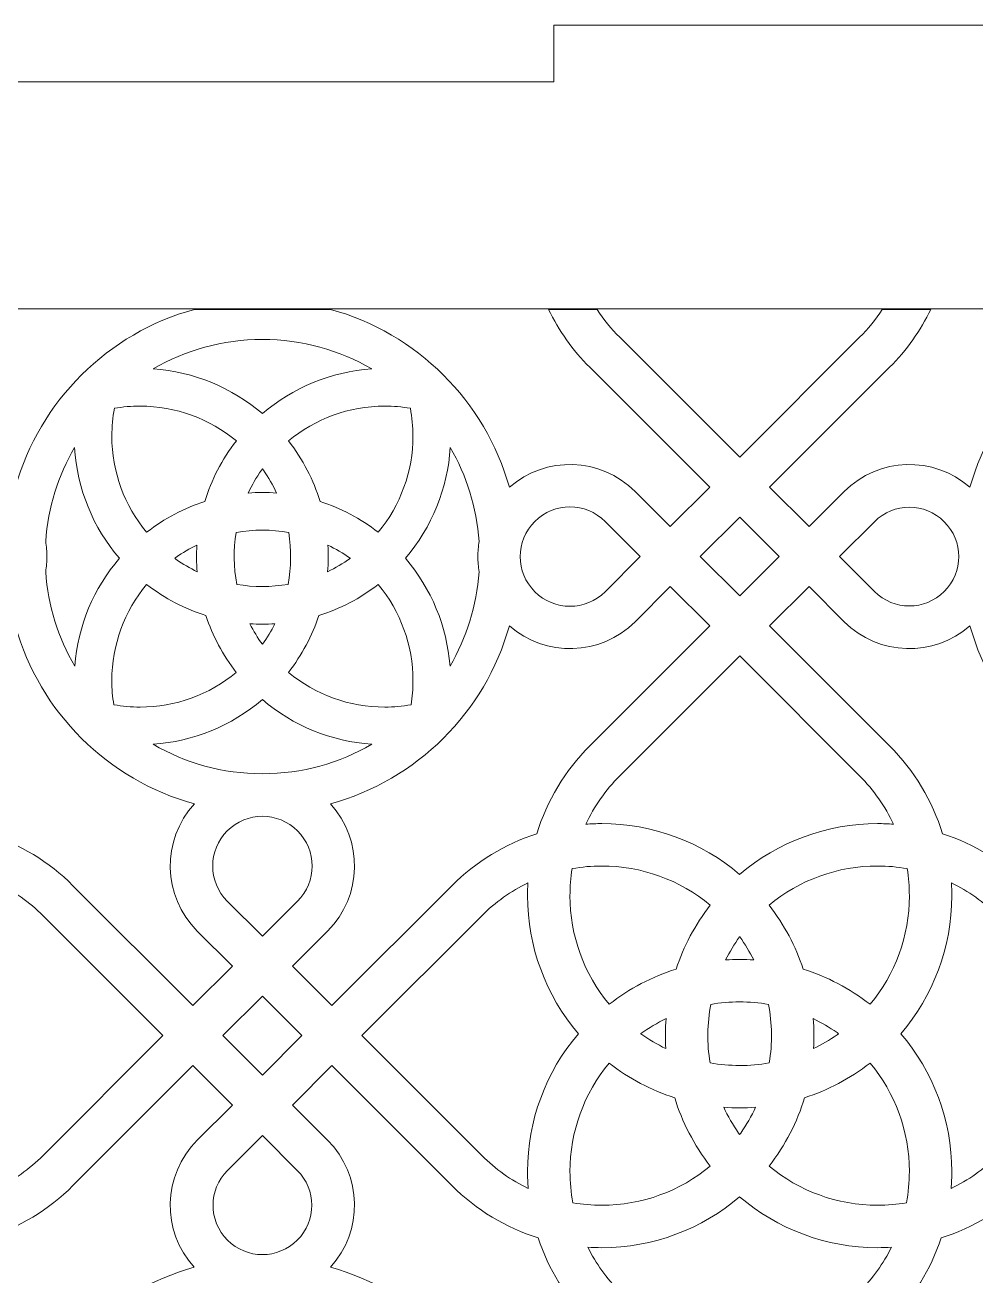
# Model space of a CAD drawing. Header units: millimetres. Extents: x 6 to 316, y -165 to 165.
# Drawn here: x 71.6 to 121.9, y -74.1 to -8 of the extents above; entities that cross this region are included whole.
import ezdxf

# ---------------------------------------------------------------- set-up
doc = ezdxf.new("R2010")
doc.units = ezdxf.units.MM
doc.header["$MEASUREMENT"] = 0
doc.layers.add('Camada 1', color=7, linetype='Continuous')

msp = doc.modelspace()

# ---------------------------------------------------------------- linework, layer by layer
at = {"layer": 'Camada 1', "color": 250, "lineweight": 20}
for points, knots in [([(130.3659, -162), (130.3659, -162), (159.6659, -162), (159.6659, -162), (159.6659, -162), (159.6659, -162), (159.6659, -132.7), (159.6659, -132.7), (159.6659, -132.7), (159.6659, -132.7), (162.6659, -132.7), (162.6659, -132.7), (162.6659, -132.7), (162.6659, -132.7), (162.6659, -101.9), (162.6659, -101.9), (162.6659, -101.9), (162.6659, -101.9), (159.6659, -101.9), (159.6659, -101.9), (159.6659, -101.9), (159.6659, -101.9), (159.6659, -71.1), (159.6659, -71.1), (159.6659, -71.1), (159.6659, -71.1), (162.6659, -71.1), (162.6659, -71.1), (162.6659, -71.1), (162.6659, -71.1), (162.6659, -40.3), (162.6659, -40.3), (162.6659, -40.3), (162.6659, -40.3), (159.6659, -40.3), (159.6659, -40.3), (159.6659, -40.3), (159.6659, -40.3), (159.6659, -11), (159.6659, -11), (159.6659, -11), (159.6659, -11), (130.3659, -11), (130.3659, -11), (130.3659, -11), (130.3659, -11), (130.3659, -8), (130.3659, -8), (130.3659, -8), (130.3659, -8), (99.5659, -8), (99.5659, -8), (99.5659, -8), (99.5659, -8), (99.5659, -11), (99.5659, -11), (99.5659, -11), (99.5659, -11), (68.7659, -11), (68.7659, -11), (68.7659, -11), (68.7659, -11), (68.7659, -8), (68.7659, -8), (68.7659, -8), (68.7659, -8), (37.9659, -8), (37.9659, -8), (37.9659, -8), (37.9659, -8), (37.9659, -11), (37.9659, -11), (37.9659, -11), (37.9659, -11), (8.6659, -11), (8.6659, -11), (8.6659, -11), (8.6659, -11), (8.6659, -40.3), (8.6659, -40.3), (8.6659, -40.3), (8.6659, -40.3), (5.6659, -40.3), (5.6659, -40.3), (5.6659, -40.3), (5.6659, -40.3), (5.6659, -71.1), (5.6659, -71.1), (5.6659, -71.1), (5.6659, -71.1), (8.6659, -71.1), (8.6659, -71.1), (8.6659, -71.1), (8.6659, -71.1), (8.6659, -101.9), (8.6659, -101.9), (8.6659, -101.9), (8.6659, -101.9), (5.6659, -101.9), (5.6659, -101.9), (5.6659, -101.9), (5.6659, -101.9), (5.6659, -132.7), (5.6659, -132.7), (5.6659, -132.7), (5.6659, -132.7), (8.6659, -132.7), (8.6659, -132.7), (8.6659, -132.7), (8.6659, -132.7), (8.6659, -162), (8.6659, -162), (8.6659, -162), (8.6659, -162), (37.9659, -162), (37.9659, -162), (37.9659, -162), (37.9659, -162), (37.9659, -165), (37.9659, -165), (37.9659, -165), (37.9659, -165), (68.7659, -165), (68.7659, -165), (68.7659, -165), (68.7659, -165), (68.7659, -162), (68.7659, -162), (68.7659, -162), (68.7659, -162), (99.5659, -162), (99.5659, -162), (99.5659, -162), (99.5659, -162), (99.5659, -165), (99.5659, -165), (99.5659, -165), (99.5659, -165), (130.3659, -165), (130.3659, -165), (130.3659, -165), (130.3659, -165), (130.3659, -162), (130.3659, -162)], [0, 0, 0, 0, 0.027027, 0.027027, 0.027027, 0.027027, 0.0540541, 0.0540541, 0.0540541, 0.0540541, 0.0810811, 0.0810811, 0.0810811, 0.0810811, 0.1081081, 0.1081081, 0.1081081, 0.1081081, 0.1351351, 0.1351351, 0.1351351, 0.1351351, 0.1621622, 0.1621622, 0.1621622, 0.1621622, 0.1891892, 0.1891892, 0.1891892, 0.1891892, 0.2162162, 0.2162162, 0.2162162, 0.2162162, 0.2432432, 0.2432432, 0.2432432, 0.2432432, 0.2702703, 0.2702703, 0.2702703, 0.2702703, 0.2972973, 0.2972973, 0.2972973, 0.2972973, 0.3243243, 0.3243243, 0.3243243, 0.3243243, 0.3513514, 0.3513514, 0.3513514, 0.3513514, 0.3783784, 0.3783784, 0.3783784, 0.3783784, 0.4054054, 0.4054054, 0.4054054, 0.4054054, 0.4324324, 0.4324324, 0.4324324, 0.4324324, 0.4594595, 0.4594595, 0.4594595, 0.4594595, 0.4864865, 0.4864865, 0.4864865, 0.4864865, 0.5135135, 0.5135135, 0.5135135, 0.5135135, 0.5405405, 0.5405405, 0.5405405, 0.5405405, 0.5675676, 0.5675676, 0.5675676, 0.5675676, 0.5945946, 0.5945946, 0.5945946, 0.5945946, 0.6216216, 0.6216216, 0.6216216, 0.6216216, 0.6486486, 0.6486486, 0.6486486, 0.6486486, 0.6756757, 0.6756757, 0.6756757, 0.6756757, 0.7027027, 0.7027027, 0.7027027, 0.7027027, 0.7297297, 0.7297297, 0.7297297, 0.7297297, 0.7567568, 0.7567568, 0.7567568, 0.7567568, 0.7837838, 0.7837838, 0.7837838, 0.7837838, 0.8108108, 0.8108108, 0.8108108, 0.8108108, 0.8378378, 0.8378378, 0.8378378, 0.8378378, 0.8648649, 0.8648649, 0.8648649, 0.8648649, 0.8918919, 0.8918919, 0.8918919, 0.8918919, 0.9189189, 0.9189189, 0.9189189, 0.9189189, 0.9459459, 0.9459459, 0.9459459, 0.9459459, 1, 1, 1, 1]), ([(20.6659, -23), (20.6659, -23), (147.6659, -23), (147.6659, -23), (147.6659, -23), (147.6659, -23), (147.6659, -32.385), (147.6659, -32.385), (147.6659, -32.385), (147.6659, -32.385), (147.6224, -32.4226), (147.6224, -32.4226), (147.6224, -32.4226), (146.3441, -27.8629), (142.7392, -24.2765), (138.169, -23.0233), (138.169, -23.0233), (138.169, -23.0233), (130.9899, -23.0233), (130.9899, -23.0233), (130.9899, -23.0233), (126.4198, -24.2765), (122.8147, -27.8629), (121.5364, -32.4226), (121.5364, -32.4226), (119.6252, -30.7492), (116.717, -30.8235), (114.8946, -32.646), (114.8946, -32.646), (114.8946, -32.646), (113.0383, -34.5022), (113.0383, -34.5022), (113.0383, -34.5022), (113.0383, -34.5022), (110.957, -32.4208), (110.957, -32.4208), (110.957, -32.4208), (110.957, -32.4208), (117.2944, -26.0833), (117.2944, -26.0833), (117.2944, -26.0833), (118.1937, -25.1841), (118.9243, -24.1477), (119.4658, -23.0233), (119.4658, -23.0233), (119.4658, -23.0233), (116.9018, -23.0233), (116.9018, -23.0233), (116.9018, -23.0233), (116.5605, -23.552), (116.1619, -24.0472), (115.7101, -24.4991), (115.7101, -24.4991), (115.7101, -24.4991), (109.3727, -30.8364), (109.3727, -30.8364), (109.3727, -30.8364), (109.3727, -30.8364), (103.0353, -24.4991), (103.0353, -24.4991), (103.0353, -24.4991), (102.5835, -24.0472), (102.1849, -23.552), (101.8436, -23.0233), (101.8436, -23.0233), (101.8436, -23.0233), (99.2796, -23.0233), (99.2796, -23.0233), (99.2796, -23.0233), (99.8212, -24.1477), (100.5517, -25.1841), (101.451, -26.0833), (101.451, -26.0833), (101.451, -26.0833), (107.7884, -32.4208), (107.7884, -32.4208), (107.7884, -32.4208), (107.7884, -32.4208), (105.707, -34.5022), (105.707, -34.5022), (105.707, -34.5022), (105.707, -34.5022), (103.8509, -32.6461), (103.8509, -32.6461), (103.8509, -32.6461), (102.0284, -30.8235), (99.1202, -30.7492), (97.2089, -32.4227), (97.2089, -32.4227), (95.9307, -27.8629), (92.3256, -24.2765), (87.7554, -23.0233), (87.7554, -23.0233), (87.7554, -23.0233), (80.5764, -23.0233), (80.5764, -23.0233), (80.5764, -23.0233), (76.0062, -24.2765), (72.4011, -27.8629), (71.1229, -32.4227), (71.1229, -32.4227), (69.2116, -30.7492), (66.3034, -30.8235), (64.4809, -32.6461), (64.4809, -32.6461), (64.4809, -32.6461), (62.6248, -34.5022), (62.6248, -34.5022), (62.6248, -34.5022), (62.6248, -34.5022), (60.5434, -32.4208), (60.5434, -32.4208), (60.5434, -32.4208), (60.5434, -32.4208), (66.8808, -26.0833), (66.8808, -26.0833), (66.8808, -26.0833), (67.7801, -25.1841), (68.5106, -24.1477), (69.0522, -23.0233), (69.0522, -23.0233), (69.0522, -23.0233), (66.4882, -23.0233), (66.4882, -23.0233), (66.4882, -23.0233), (66.1469, -23.552), (65.7483, -24.0472), (65.2965, -24.4991), (65.2965, -24.4991), (65.2965, -24.4991), (58.9591, -30.8364), (58.9591, -30.8364), (58.9591, -30.8364), (58.9591, -30.8364), (52.6217, -24.4991), (52.6217, -24.4991), (52.6217, -24.4991), (52.1699, -24.0472), (51.7713, -23.552), (51.43, -23.0233), (51.43, -23.0233), (51.43, -23.0233), (48.866, -23.0233), (48.866, -23.0233), (48.866, -23.0233), (49.4075, -24.1477), (50.1381, -25.1841), (51.0374, -26.0833), (51.0374, -26.0833), (51.0374, -26.0833), (57.3748, -32.4208), (57.3748, -32.4208), (57.3748, -32.4208), (57.3748, -32.4208), (55.2935, -34.5022), (55.2935, -34.5022), (55.2935, -34.5022), (55.2935, -34.5022), (53.4372, -32.646), (53.4372, -32.646), (53.4372, -32.646), (51.6148, -30.8235), (48.7066, -30.7492), (46.7954, -32.4226), (46.7954, -32.4226), (45.5171, -27.8629), (41.912, -24.2765), (37.3419, -23.0233), (37.3419, -23.0233), (37.3419, -23.0233), (30.1628, -23.0233), (30.1628, -23.0233), (30.1628, -23.0233), (25.5926, -24.2765), (21.9877, -27.8629), (20.7094, -32.4226), (20.7094, -32.4226), (20.7094, -32.4226), (20.6659, -32.385), (20.6659, -32.385), (20.6659, -32.385), (20.6659, -32.385), (20.6659, -23), (20.6659, -23)], [0, 0, 0, 0, 0.0212766, 0.0212766, 0.0212766, 0.0212766, 0.0425532, 0.0425532, 0.0425532, 0.0425532, 0.0638298, 0.0638298, 0.0638298, 0.0638298, 0.0851064, 0.0851064, 0.0851064, 0.0851064, 0.106383, 0.106383, 0.106383, 0.106383, 0.1276596, 0.1276596, 0.1276596, 0.1276596, 0.1489362, 0.1489362, 0.1489362, 0.1489362, 0.1702128, 0.1702128, 0.1702128, 0.1702128, 0.1914894, 0.1914894, 0.1914894, 0.1914894, 0.212766, 0.212766, 0.212766, 0.212766, 0.2340426, 0.2340426, 0.2340426, 0.2340426, 0.2553191, 0.2553191, 0.2553191, 0.2553191, 0.2765957, 0.2765957, 0.2765957, 0.2765957, 0.2978723, 0.2978723, 0.2978723, 0.2978723, 0.3191489, 0.3191489, 0.3191489, 0.3191489, 0.3404255, 0.3404255, 0.3404255, 0.3404255, 0.3617021, 0.3617021, 0.3617021, 0.3617021, 0.3829787, 0.3829787, 0.3829787, 0.3829787, 0.4042553, 0.4042553, 0.4042553, 0.4042553, 0.4255319, 0.4255319, 0.4255319, 0.4255319, 0.4468085, 0.4468085, 0.4468085, 0.4468085, 0.4680851, 0.4680851, 0.4680851, 0.4680851, 0.4893617, 0.4893617, 0.4893617, 0.4893617, 0.5106383, 0.5106383, 0.5106383, 0.5106383, 0.5319149, 0.5319149, 0.5319149, 0.5319149, 0.5531915, 0.5531915, 0.5531915, 0.5531915, 0.5744681, 0.5744681, 0.5744681, 0.5744681, 0.5957447, 0.5957447, 0.5957447, 0.5957447, 0.6170213, 0.6170213, 0.6170213, 0.6170213, 0.6382979, 0.6382979, 0.6382979, 0.6382979, 0.6595745, 0.6595745, 0.6595745, 0.6595745, 0.6808511, 0.6808511, 0.6808511, 0.6808511, 0.7021277, 0.7021277, 0.7021277, 0.7021277, 0.7234043, 0.7234043, 0.7234043, 0.7234043, 0.7446809, 0.7446809, 0.7446809, 0.7446809, 0.7659574, 0.7659574, 0.7659574, 0.7659574, 0.787234, 0.787234, 0.787234, 0.787234, 0.8085106, 0.8085106, 0.8085106, 0.8085106, 0.8297872, 0.8297872, 0.8297872, 0.8297872, 0.8510638, 0.8510638, 0.8510638, 0.8510638, 0.8723404, 0.8723404, 0.8723404, 0.8723404, 0.893617, 0.893617, 0.893617, 0.893617, 0.9148936, 0.9148936, 0.9148936, 0.9148936, 0.9361702, 0.9361702, 0.9361702, 0.9361702, 0.9574468, 0.9574468, 0.9574468, 0.9574468, 1, 1, 1, 1]), ([(84.1659, -24.6135), (86.2711, -24.6135), (88.2436, -25.1809), (89.9393, -26.1705), (89.9393, -26.1705), (87.783, -26.3196), (85.7657, -27.1651), (84.1659, -28.533), (84.1659, -28.533), (82.5661, -27.1651), (80.5488, -26.3196), (78.3925, -26.1705), (78.3925, -26.1705), (80.0883, -25.1809), (82.0608, -24.6135), (84.1659, -24.6135)], [0, 0, 0, 0, 0.2, 0.2, 0.2, 0.2, 0.4, 0.4, 0.4, 0.4, 0.6, 0.6, 0.6, 0.6, 1, 1, 1, 1]), ([(82.7896, -29.9728), (82.0213, -30.9576), (81.4673, -32.0442), (81.1212, -33.1752), (81.1212, -33.1752), (80.0381, -33.5233), (78.9982, -34.0636), (78.0522, -34.8017), (78.0522, -34.8017), (76.8847, -33.3978), (76.2142, -31.6078), (76.2142, -29.7172), (76.2142, -29.7172), (76.2142, -29.2217), (76.2603, -28.7311), (76.3504, -28.251), (76.3504, -28.251), (76.7949, -28.1741), (77.2479, -28.1348), (77.7051, -28.1348), (77.7051, -28.1348), (79.5958, -28.1348), (81.3857, -28.8056), (82.7896, -29.9728)], [0, 0, 0, 0, 0.1428571, 0.1428571, 0.1428571, 0.1428571, 0.2857143, 0.2857143, 0.2857143, 0.2857143, 0.4285714, 0.4285714, 0.4285714, 0.4285714, 0.5714286, 0.5714286, 0.5714286, 0.5714286, 0.7142857, 0.7142857, 0.7142857, 0.7142857, 1, 1, 1, 1]), ([(92.1176, -29.7172), (92.1176, -31.574), (91.4676, -33.3726), (90.2805, -34.8006), (90.2805, -34.8006), (89.3459, -34.07), (88.3047, -33.5269), (87.2109, -33.1758), (87.2109, -33.1758), (86.8648, -32.0446), (86.3106, -30.9578), (85.5422, -29.9728), (85.5422, -29.9728), (86.9461, -28.8056), (88.736, -28.1348), (90.6267, -28.1348), (90.6267, -28.1348), (91.0839, -28.1348), (91.5368, -28.1742), (91.9813, -28.251), (91.9813, -28.251), (92.0714, -28.7311), (92.1176, -29.2217), (92.1176, -29.7172)], [0, 0, 0, 0, 0.1428571, 0.1428571, 0.1428571, 0.1428571, 0.2857143, 0.2857143, 0.2857143, 0.2857143, 0.4285714, 0.4285714, 0.4285714, 0.4285714, 0.5714286, 0.5714286, 0.5714286, 0.5714286, 0.7142857, 0.7142857, 0.7142857, 0.7142857, 1, 1, 1, 1]), ([(76.6124, -36.1779), (75.2619, -37.7573), (74.4207, -39.7436), (74.256, -41.8688), (74.256, -41.8688), (73.3899, -40.3877), (72.8458, -38.6951), (72.7211, -36.887), (72.7211, -36.887), (72.7652, -36.6222), (72.7871, -36.3543), (72.7871, -36.0865), (72.7871, -36.0865), (72.7871, -35.8186), (72.7652, -35.5507), (72.7211, -35.2859), (72.7211, -35.2859), (72.8453, -33.4856), (73.3852, -31.8), (74.2447, -30.3234), (74.2447, -30.3234), (74.3778, -32.5102), (75.2272, -34.5582), (76.6124, -36.1779)], [0, 0, 0, 0, 0.1428571, 0.1428571, 0.1428571, 0.1428571, 0.2857143, 0.2857143, 0.2857143, 0.2857143, 0.4285714, 0.4285714, 0.4285714, 0.4285714, 0.5714286, 0.5714286, 0.5714286, 0.5714286, 0.7142857, 0.7142857, 0.7142857, 0.7142857, 1, 1, 1, 1]), ([(94.0869, -30.3232), (94.9465, -31.7999), (95.4865, -33.4856), (95.6107, -35.2859), (95.6107, -35.2859), (95.5666, -35.5507), (95.5447, -35.8186), (95.5447, -36.0865), (95.5447, -36.0865), (95.5447, -36.3543), (95.5666, -36.6222), (95.6107, -36.887), (95.6107, -36.887), (95.486, -38.6951), (94.9418, -40.3877), (94.0757, -41.8689), (94.0757, -41.8689), (93.9132, -39.7769), (93.0918, -37.7826), (91.7193, -36.1779), (91.7193, -36.1779), (93.1276, -34.5315), (93.9556, -32.4748), (94.0869, -30.3232)], [0, 0, 0, 0, 0.1428571, 0.1428571, 0.1428571, 0.1428571, 0.2857143, 0.2857143, 0.2857143, 0.2857143, 0.4285714, 0.4285714, 0.4285714, 0.4285714, 0.5714286, 0.5714286, 0.5714286, 0.5714286, 0.7142857, 0.7142857, 0.7142857, 0.7142857, 1, 1, 1, 1]), ([(84.1659, -31.4536), (84.1659, -31.4536), (84.2158, -31.5213), (84.2158, -31.5213), (84.2158, -31.5213), (84.4875, -31.9085), (84.7198, -32.3124), (84.9138, -32.7277), (84.9138, -32.7277), (84.4168, -32.69), (83.9169, -32.6894), (83.4185, -32.7268), (83.4185, -32.7268), (83.6125, -32.3118), (83.8444, -31.9081), (84.116, -31.5213), (84.116, -31.5213), (84.116, -31.5213), (84.1659, -31.4536), (84.1659, -31.4536)], [0, 0, 0, 0, 0.1666667, 0.1666667, 0.1666667, 0.1666667, 0.3333333, 0.3333333, 0.3333333, 0.3333333, 0.5, 0.5, 0.5, 0.5, 0.6666667, 0.6666667, 0.6666667, 0.6666667, 1, 1, 1, 1]), ([(102.2665, -34.2302), (102.2665, -34.2302), (104.1226, -36.0865), (104.1226, -36.0865), (104.1226, -36.0865), (104.1226, -36.0865), (102.2665, -37.9427), (102.2665, -37.9427), (102.2665, -37.9427), (101.2414, -38.9677), (99.5792, -38.9677), (98.554, -37.9427), (98.554, -37.9427), (98.0415, -37.4301), (97.7852, -36.7583), (97.7853, -36.0865), (97.7853, -36.0865), (97.7852, -35.4147), (98.0415, -34.7428), (98.554, -34.2302), (98.554, -34.2302), (99.5792, -33.2053), (101.2414, -33.2053), (102.2665, -34.2302)], [0, 0, 0, 0, 0.1428571, 0.1428571, 0.1428571, 0.1428571, 0.2857143, 0.2857143, 0.2857143, 0.2857143, 0.4285714, 0.4285714, 0.4285714, 0.4285714, 0.5714286, 0.5714286, 0.5714286, 0.5714286, 0.7142857, 0.7142857, 0.7142857, 0.7142857, 1, 1, 1, 1]), ([(120.9426, -36.0865), (120.9426, -36.7538), (120.688, -37.4211), (120.1788, -37.9302), (120.1788, -37.9302), (119.1605, -38.9484), (117.5097, -38.9484), (116.4913, -37.9302), (116.4913, -37.9302), (116.4913, -37.9302), (114.6476, -36.0865), (114.6476, -36.0865), (114.6476, -36.0865), (114.6476, -36.0865), (116.4913, -34.2428), (116.4913, -34.2428), (116.4913, -34.2428), (117.5097, -33.2246), (119.1605, -33.2246), (120.1788, -34.2428), (120.1788, -34.2428), (120.688, -34.7518), (120.9426, -35.4192), (120.9426, -36.0865)], [0, 0, 0, 0, 0.1428571, 0.1428571, 0.1428571, 0.1428571, 0.2857143, 0.2857143, 0.2857143, 0.2857143, 0.4285714, 0.4285714, 0.4285714, 0.4285714, 0.5714286, 0.5714286, 0.5714286, 0.5714286, 0.7142857, 0.7142857, 0.7142857, 0.7142857, 1, 1, 1, 1]), ([(109.3727, -34.0051), (109.3727, -34.0051), (111.454, -36.0865), (111.454, -36.0865), (111.454, -36.0865), (111.454, -36.0865), (109.3727, -38.1679), (109.3727, -38.1679), (109.3727, -38.1679), (109.3727, -38.1679), (107.2913, -36.0865), (107.2913, -36.0865), (107.2913, -36.0865), (107.2913, -36.0865), (109.3727, -34.0051), (109.3727, -34.0051)], [0, 0, 0, 0, 0.2, 0.2, 0.2, 0.2, 0.4, 0.4, 0.4, 0.4, 0.6, 0.6, 0.6, 0.6, 1, 1, 1, 1]), ([(85.555, -34.8096), (85.7028, -35.7225), (85.6892, -36.6512), (85.5205, -37.5523), (85.5205, -37.5523), (84.6287, -37.7062), (83.7118, -37.7087), (82.8117, -37.5537), (82.8117, -37.5537), (82.6426, -36.6517), (82.6289, -35.7219), (82.7771, -34.8081), (82.7771, -34.8081), (83.7, -34.6449), (84.641, -34.6476), (85.555, -34.8096)], [0, 0, 0, 0, 0.2, 0.2, 0.2, 0.2, 0.4, 0.4, 0.4, 0.4, 0.6, 0.6, 0.6, 0.6, 1, 1, 1, 1]), ([(80.7054, -35.4783), (80.677, -35.9471), (80.6818, -36.417), (80.7194, -36.8843), (80.7194, -36.8843), (80.335, -36.6989), (79.9607, -36.4805), (79.6007, -36.2279), (79.6007, -36.2279), (79.6007, -36.2279), (79.5329, -36.1779), (79.5329, -36.1779), (79.5329, -36.1779), (79.5329, -36.1779), (79.6007, -36.1281), (79.6007, -36.1281), (79.6007, -36.1281), (79.9564, -35.8785), (80.3258, -35.6622), (80.7054, -35.4783)], [0, 0, 0, 0, 0.1666667, 0.1666667, 0.1666667, 0.1666667, 0.3333333, 0.3333333, 0.3333333, 0.3333333, 0.5, 0.5, 0.5, 0.5, 0.6666667, 0.6666667, 0.6666667, 0.6666667, 1, 1, 1, 1]), ([(88.8001, -36.181), (88.4225, -36.452), (88.0249, -36.687), (87.6124, -36.8847), (87.6124, -36.8847), (87.65, -36.4173), (87.6548, -35.9471), (87.6264, -35.478), (87.6264, -35.478), (88.0337, -35.6746), (88.4267, -35.907), (88.8001, -36.1748), (88.8001, -36.1748), (88.8001, -36.1748), (88.7961, -36.1779), (88.7961, -36.1779), (88.7961, -36.1779), (88.7961, -36.1779), (88.8001, -36.181), (88.8001, -36.181)], [0, 0, 0, 0, 0.1666667, 0.1666667, 0.1666667, 0.1666667, 0.3333333, 0.3333333, 0.3333333, 0.3333333, 0.5, 0.5, 0.5, 0.5, 0.6666667, 0.6666667, 0.6666667, 0.6666667, 1, 1, 1, 1]), ([(80.5764, -49.1496), (78.8268, -51.0588), (78.8764, -54.0254), (80.7254, -55.8745), (80.7254, -55.8745), (80.7254, -55.8745), (82.5817, -57.7306), (82.5817, -57.7306), (82.5817, -57.7306), (82.5817, -57.7306), (80.5003, -59.812), (80.5003, -59.812), (80.5003, -59.812), (80.5003, -59.812), (74.1627, -53.4747), (74.1627, -53.4747), (74.1627, -53.4747), (72.8929, -52.2047), (71.3495, -51.2713), (69.6712, -50.7315), (69.6712, -50.7315), (69.1394, -48.995), (68.1885, -47.3973), (66.8808, -46.0896), (66.8808, -46.0896), (66.8808, -46.0896), (60.5434, -39.7521), (60.5434, -39.7521), (60.5434, -39.7521), (60.5434, -39.7521), (62.6248, -37.6707), (62.6248, -37.6707), (62.6248, -37.6707), (62.6248, -37.6707), (64.4809, -39.5269), (64.4809, -39.5269), (64.4809, -39.5269), (66.3034, -41.3494), (69.2116, -41.4237), (71.1229, -39.7502), (71.1229, -39.7502), (72.4012, -44.3098), (76.0061, -47.8965), (80.5764, -49.1496)], [0, 0, 0, 0, 0.0833333, 0.0833333, 0.0833333, 0.0833333, 0.1666667, 0.1666667, 0.1666667, 0.1666667, 0.25, 0.25, 0.25, 0.25, 0.3333333, 0.3333333, 0.3333333, 0.3333333, 0.4166667, 0.4166667, 0.4166667, 0.4166667, 0.5, 0.5, 0.5, 0.5, 0.5833333, 0.5833333, 0.5833333, 0.5833333, 0.6666667, 0.6666667, 0.6666667, 0.6666667, 0.75, 0.75, 0.75, 0.75, 0.8333333, 0.8333333, 0.8333333, 0.8333333, 1, 1, 1, 1]), ([(78.0522, -37.5542), (79.0173, -38.3073), (80.0803, -38.8548), (81.1869, -39.202), (81.1869, -39.202), (81.5384, -40.2701), (82.0736, -41.2867), (82.7884, -42.2012), (82.7884, -42.2012), (81.3605, -43.3882), (79.5619, -44.0382), (77.7051, -44.0382), (77.7051, -44.0382), (77.2367, -44.0382), (76.7725, -43.9969), (76.3173, -43.9162), (76.3173, -43.9162), (76.2491, -43.4965), (76.2142, -43.0694), (76.2142, -42.6388), (76.2142, -42.6388), (76.2142, -40.7481), (76.8847, -38.9581), (78.0522, -37.5542)], [0, 0, 0, 0, 0.1428571, 0.1428571, 0.1428571, 0.1428571, 0.2857143, 0.2857143, 0.2857143, 0.2857143, 0.4285714, 0.4285714, 0.4285714, 0.4285714, 0.5714286, 0.5714286, 0.5714286, 0.5714286, 0.7142857, 0.7142857, 0.7142857, 0.7142857, 1, 1, 1, 1]), ([(90.2805, -37.5554), (91.4676, -38.9835), (92.1176, -40.7818), (92.1176, -42.6388), (92.1176, -42.6388), (92.1176, -43.0694), (92.0827, -43.4965), (92.0144, -43.9162), (92.0144, -43.9162), (91.5593, -43.9969), (91.0951, -44.0382), (90.6267, -44.0382), (90.6267, -44.0382), (88.7699, -44.0382), (86.9713, -43.3882), (85.5434, -42.2012), (85.5434, -42.2012), (86.2585, -41.2862), (86.7938, -40.2691), (87.1454, -39.2004), (87.1454, -39.2004), (88.2631, -38.8501), (89.3273, -38.3004), (90.2805, -37.5554)], [0, 0, 0, 0, 0.1428571, 0.1428571, 0.1428571, 0.1428571, 0.2857143, 0.2857143, 0.2857143, 0.2857143, 0.4285714, 0.4285714, 0.4285714, 0.4285714, 0.5714286, 0.5714286, 0.5714286, 0.5714286, 0.7142857, 0.7142857, 0.7142857, 0.7142857, 1, 1, 1, 1]), ([(101.451, -46.0896), (100.1433, -47.3973), (99.1924, -48.995), (98.6606, -50.7315), (98.6606, -50.7315), (96.9823, -51.2713), (95.4389, -52.2047), (94.1691, -53.4747), (94.1691, -53.4747), (94.1691, -53.4747), (87.8315, -59.812), (87.8315, -59.812), (87.8315, -59.812), (87.8315, -59.812), (85.7501, -57.7306), (85.7501, -57.7306), (85.7501, -57.7306), (85.7501, -57.7306), (87.6064, -55.8745), (87.6064, -55.8745), (87.6064, -55.8745), (89.4554, -54.0254), (89.505, -51.0588), (87.7554, -49.1496), (87.7554, -49.1496), (92.3256, -47.8965), (95.9307, -44.3101), (97.2089, -39.7502), (97.2089, -39.7502), (99.1202, -41.4237), (102.0284, -41.3494), (103.8509, -39.5269), (103.8509, -39.5269), (103.8509, -39.5269), (105.707, -37.6707), (105.707, -37.6707), (105.707, -37.6707), (105.707, -37.6707), (107.7884, -39.7521), (107.7884, -39.7521), (107.7884, -39.7521), (107.7884, -39.7521), (101.451, -46.0896), (101.451, -46.0896)], [0, 0, 0, 0, 0.0833333, 0.0833333, 0.0833333, 0.0833333, 0.1666667, 0.1666667, 0.1666667, 0.1666667, 0.25, 0.25, 0.25, 0.25, 0.3333333, 0.3333333, 0.3333333, 0.3333333, 0.4166667, 0.4166667, 0.4166667, 0.4166667, 0.5, 0.5, 0.5, 0.5, 0.5833333, 0.5833333, 0.5833333, 0.5833333, 0.6666667, 0.6666667, 0.6666667, 0.6666667, 0.75, 0.75, 0.75, 0.75, 0.8333333, 0.8333333, 0.8333333, 0.8333333, 1, 1, 1, 1]), ([(121.5364, -39.7503), (122.8148, -44.3099), (126.4197, -47.8965), (130.9899, -49.1496), (130.9899, -49.1496), (129.2404, -51.0588), (129.2899, -54.0254), (131.139, -55.8745), (131.139, -55.8745), (131.139, -55.8745), (132.9952, -57.7306), (132.9952, -57.7306), (132.9952, -57.7306), (132.9952, -57.7306), (130.9138, -59.812), (130.9138, -59.812), (130.9138, -59.812), (130.9138, -59.812), (124.5763, -53.4747), (124.5763, -53.4747), (124.5763, -53.4747), (123.3065, -52.2047), (121.7631, -51.2713), (120.0847, -50.7315), (120.0847, -50.7315), (119.5531, -48.995), (118.6021, -47.3973), (117.2944, -46.0896), (117.2944, -46.0896), (117.2944, -46.0896), (110.957, -39.7521), (110.957, -39.7521), (110.957, -39.7521), (110.957, -39.7521), (113.0383, -37.6707), (113.0383, -37.6707), (113.0383, -37.6707), (113.0383, -37.6707), (114.8946, -39.527), (114.8946, -39.527), (114.8946, -39.527), (116.717, -41.3494), (119.6252, -41.4237), (121.5364, -39.7503)], [0, 0, 0, 0, 0.0833333, 0.0833333, 0.0833333, 0.0833333, 0.1666667, 0.1666667, 0.1666667, 0.1666667, 0.25, 0.25, 0.25, 0.25, 0.3333333, 0.3333333, 0.3333333, 0.3333333, 0.4166667, 0.4166667, 0.4166667, 0.4166667, 0.5, 0.5, 0.5, 0.5, 0.5833333, 0.5833333, 0.5833333, 0.5833333, 0.6666667, 0.6666667, 0.6666667, 0.6666667, 0.75, 0.75, 0.75, 0.75, 0.8333333, 0.8333333, 0.8333333, 0.8333333, 1, 1, 1, 1]), ([(84.8228, -39.6352), (84.6354, -40.0112), (84.4174, -40.3744), (84.1689, -40.7207), (84.1689, -40.7207), (84.1689, -40.7207), (84.1659, -40.7168), (84.1659, -40.7168), (84.1659, -40.7168), (84.1659, -40.7168), (84.1629, -40.7207), (84.1629, -40.7207), (84.1629, -40.7207), (83.9144, -40.3744), (83.6964, -40.0112), (83.5092, -39.6353), (83.5092, -39.6353), (83.9471, -39.664), (84.386, -39.6641), (84.8228, -39.6352)], [0, 0, 0, 0, 0.1666667, 0.1666667, 0.1666667, 0.1666667, 0.3333333, 0.3333333, 0.3333333, 0.3333333, 0.5, 0.5, 0.5, 0.5, 0.6666667, 0.6666667, 0.6666667, 0.6666667, 1, 1, 1, 1]), ([(109.3727, -41.3365), (109.3727, -41.3365), (115.7101, -47.6739), (115.7101, -47.6739), (115.7101, -47.6739), (116.4569, -48.4206), (117.058, -49.2858), (117.4959, -50.225), (117.4959, -50.225), (117.217, -50.204), (116.9363, -50.1933), (116.6546, -50.1933), (116.6546, -50.1933), (113.9842, -50.1933), (111.402, -51.1471), (109.3726, -52.8828), (109.3726, -52.8828), (107.3434, -51.1471), (104.761, -50.1933), (102.0907, -50.1933), (102.0907, -50.1933), (101.809, -50.1933), (101.5284, -50.2041), (101.2496, -50.225), (101.2496, -50.225), (101.6873, -49.2858), (102.2886, -48.4206), (103.0353, -47.6739), (103.0353, -47.6739), (103.0353, -47.6739), (109.3727, -41.3365), (109.3727, -41.3365)], [0, 0, 0, 0, 0.1111111, 0.1111111, 0.1111111, 0.1111111, 0.2222222, 0.2222222, 0.2222222, 0.2222222, 0.3333333, 0.3333333, 0.3333333, 0.3333333, 0.4444444, 0.4444444, 0.4444444, 0.4444444, 0.5555556, 0.5555556, 0.5555556, 0.5555556, 0.6666667, 0.6666667, 0.6666667, 0.6666667, 0.7777778, 0.7777778, 0.7777778, 0.7777778, 1, 1, 1, 1]), ([(84.1659, -43.64), (85.7915, -45.0305), (87.8173, -45.8553), (89.9393, -46.0023), (89.9393, -46.0023), (88.2434, -46.992), (86.2711, -47.5595), (84.1659, -47.5595), (84.1659, -47.5595), (82.0607, -47.5595), (80.0884, -46.992), (78.3925, -46.0023), (78.3925, -46.0023), (80.5145, -45.8553), (82.5403, -45.0305), (84.1659, -43.64)], [0, 0, 0, 0, 0.2, 0.2, 0.2, 0.2, 0.4, 0.4, 0.4, 0.4, 0.6, 0.6, 0.6, 0.6, 1, 1, 1, 1]), ([(84.1659, -49.809), (84.8377, -49.8089), (85.5095, -50.0652), (86.0221, -50.5777), (86.0221, -50.5777), (87.0471, -51.6029), (87.0471, -53.265), (86.0221, -54.2902), (86.0221, -54.2902), (86.0221, -54.2902), (84.1659, -56.1462), (84.1659, -56.1462), (84.1659, -56.1462), (84.1659, -56.1462), (82.3097, -54.2902), (82.3097, -54.2902), (82.3097, -54.2902), (81.2847, -53.265), (81.2847, -51.6029), (82.3097, -50.5777), (82.3097, -50.5777), (82.8223, -50.0652), (83.4941, -49.8089), (84.1659, -49.809)], [0, 0, 0, 0, 0.1428571, 0.1428571, 0.1428571, 0.1428571, 0.2857143, 0.2857143, 0.2857143, 0.2857143, 0.4285714, 0.4285714, 0.4285714, 0.4285714, 0.5714286, 0.5714286, 0.5714286, 0.5714286, 0.7142857, 0.7142857, 0.7142857, 0.7142857, 1, 1, 1, 1]), ([(107.8202, -54.5045), (107.0142, -55.5357), (106.4107, -56.6822), (106.0144, -57.8866), (106.0144, -57.8866), (104.7548, -58.2813), (103.5552, -58.9011), (102.4808, -59.7407), (102.4808, -59.7407), (101.1429, -58.1312), (100.4103, -56.1042), (100.4103, -54.0113), (100.4103, -54.0113), (100.4103, -53.5259), (100.4496, -53.0445), (100.5267, -52.5715), (100.5267, -52.5715), (101.0396, -52.4806), (101.5627, -52.4339), (102.0907, -52.4339), (102.0907, -52.4339), (104.1836, -52.4339), (106.2107, -53.1666), (107.8202, -54.5045)], [0, 0, 0, 0, 0.1428571, 0.1428571, 0.1428571, 0.1428571, 0.2857143, 0.2857143, 0.2857143, 0.2857143, 0.4285714, 0.4285714, 0.4285714, 0.4285714, 0.5714286, 0.5714286, 0.5714286, 0.5714286, 0.7142857, 0.7142857, 0.7142857, 0.7142857, 1, 1, 1, 1]), ([(110.9252, -54.5045), (112.5347, -53.1666), (114.5618, -52.4339), (116.6546, -52.4339), (116.6546, -52.4339), (117.1826, -52.4339), (117.7058, -52.4806), (118.2187, -52.5715), (118.2187, -52.5715), (118.2957, -53.0445), (118.3351, -53.5259), (118.3351, -54.0113), (118.3351, -54.0113), (118.3351, -56.1423), (117.5791, -58.1597), (116.2635, -59.7421), (116.2635, -59.7421), (115.1756, -58.8934), (113.9777, -58.2763), (112.7303, -57.8848), (112.7303, -57.8848), (112.3342, -56.6812), (111.7308, -55.5352), (110.9252, -54.5045)], [0, 0, 0, 0, 0.1428571, 0.1428571, 0.1428571, 0.1428571, 0.2857143, 0.2857143, 0.2857143, 0.2857143, 0.4285714, 0.4285714, 0.4285714, 0.4285714, 0.5714286, 0.5714286, 0.5714286, 0.5714286, 0.7142857, 0.7142857, 0.7142857, 0.7142857, 1, 1, 1, 1]), ([(72.5785, -55.0589), (72.5785, -55.0589), (78.9159, -61.3964), (78.9159, -61.3964), (78.9159, -61.3964), (78.9159, -61.3964), (72.5785, -67.7337), (72.5785, -67.7337), (72.5785, -67.7337), (71.8579, -68.4543), (71.0271, -69.0393), (70.1259, -69.4728), (70.1259, -69.4728), (70.1498, -69.1752), (70.1622, -68.8758), (70.1622, -68.5752), (70.1622, -68.5752), (70.1622, -65.9049), (69.2083, -63.3225), (67.4726, -61.2933), (67.4726, -61.2933), (69.2083, -59.264), (70.1622, -56.6817), (70.1622, -54.0113), (70.1622, -54.0113), (70.1622, -53.7824), (70.1551, -53.5543), (70.1412, -53.3272), (70.1412, -53.3272), (71.0365, -53.7599), (71.8619, -54.3424), (72.5785, -55.0589)], [0, 0, 0, 0, 0.1111111, 0.1111111, 0.1111111, 0.1111111, 0.2222222, 0.2222222, 0.2222222, 0.2222222, 0.3333333, 0.3333333, 0.3333333, 0.3333333, 0.4444444, 0.4444444, 0.4444444, 0.4444444, 0.5555556, 0.5555556, 0.5555556, 0.5555556, 0.6666667, 0.6666667, 0.6666667, 0.6666667, 0.7777778, 0.7777778, 0.7777778, 0.7777778, 1, 1, 1, 1]), ([(100.8592, -61.2933), (99.1235, -63.3225), (98.1696, -65.9049), (98.1696, -68.5752), (98.1696, -68.5752), (98.1696, -68.8758), (98.182, -69.1752), (98.2059, -69.4728), (98.2059, -69.4728), (97.3047, -69.0393), (96.4739, -68.4543), (95.7533, -67.7337), (95.7533, -67.7337), (95.7533, -67.7337), (89.4159, -61.3964), (89.4159, -61.3964), (89.4159, -61.3964), (89.4159, -61.3964), (95.7533, -55.0589), (95.7533, -55.0589), (95.7533, -55.0589), (96.4699, -54.3424), (97.2953, -53.7599), (98.1906, -53.3272), (98.1906, -53.3272), (98.1767, -53.5543), (98.1696, -53.7824), (98.1696, -54.0113), (98.1696, -54.0113), (98.1696, -56.6817), (99.1235, -59.264), (100.8592, -61.2933)], [0, 0, 0, 0, 0.1111111, 0.1111111, 0.1111111, 0.1111111, 0.2222222, 0.2222222, 0.2222222, 0.2222222, 0.3333333, 0.3333333, 0.3333333, 0.3333333, 0.4444444, 0.4444444, 0.4444444, 0.4444444, 0.5555556, 0.5555556, 0.5555556, 0.5555556, 0.6666667, 0.6666667, 0.6666667, 0.6666667, 0.7777778, 0.7777778, 0.7777778, 0.7777778, 1, 1, 1, 1]), ([(120.5548, -53.3272), (121.4501, -53.76), (122.2755, -54.3425), (122.9921, -55.0589), (122.9921, -55.0589), (122.9921, -55.0589), (129.3294, -61.3964), (129.3294, -61.3964), (129.3294, -61.3964), (129.3294, -61.3964), (122.9921, -67.7337), (122.9921, -67.7337), (122.9921, -67.7337), (122.2714, -68.4543), (121.4407, -69.0393), (120.5396, -69.4728), (120.5396, -69.4728), (120.5635, -69.1752), (120.5757, -68.8758), (120.5757, -68.5752), (120.5757, -68.5752), (120.5757, -65.8555), (119.591, -63.2867), (117.8863, -61.2933), (117.8863, -61.2933), (119.591, -59.2998), (120.5757, -56.731), (120.5757, -54.0113), (120.5757, -54.0113), (120.5757, -53.7824), (120.5687, -53.5544), (120.5548, -53.3272)], [0, 0, 0, 0, 0.1111111, 0.1111111, 0.1111111, 0.1111111, 0.2222222, 0.2222222, 0.2222222, 0.2222222, 0.3333333, 0.3333333, 0.3333333, 0.3333333, 0.4444444, 0.4444444, 0.4444444, 0.4444444, 0.5555556, 0.5555556, 0.5555556, 0.5555556, 0.6666667, 0.6666667, 0.6666667, 0.6666667, 0.7777778, 0.7777778, 0.7777778, 0.7777778, 1, 1, 1, 1]), ([(109.3761, -56.1731), (109.6561, -56.5634), (109.9018, -56.9727), (110.1129, -57.3965), (110.1129, -57.3965), (109.6193, -57.3642), (109.1247, -57.3639), (108.6323, -57.3966), (108.6323, -57.3966), (108.8434, -56.9727), (109.0891, -56.5634), (109.3692, -56.1731), (109.3692, -56.1731), (109.3692, -56.1731), (109.3726, -56.1776), (109.3726, -56.1776), (109.3726, -56.1776), (109.3726, -56.1776), (109.3761, -56.1731), (109.3761, -56.1731)], [0, 0, 0, 0, 0.1666667, 0.1666667, 0.1666667, 0.1666667, 0.3333333, 0.3333333, 0.3333333, 0.3333333, 0.5, 0.5, 0.5, 0.5, 0.6666667, 0.6666667, 0.6666667, 0.6666667, 1, 1, 1, 1]), ([(84.1659, -59.315), (84.1659, -59.315), (86.2473, -61.3964), (86.2473, -61.3964), (86.2473, -61.3964), (86.2473, -61.3964), (84.1659, -63.4777), (84.1659, -63.4777), (84.1659, -63.4777), (84.1659, -63.4777), (82.0845, -61.3964), (82.0845, -61.3964), (82.0845, -61.3964), (82.0845, -61.3964), (84.1659, -59.315), (84.1659, -59.315)], [0, 0, 0, 0, 0.2, 0.2, 0.2, 0.2, 0.4, 0.4, 0.4, 0.4, 0.6, 0.6, 0.6, 0.6, 1, 1, 1, 1]), ([(107.8459, -59.7442), (108.8509, -59.5707), (109.8844, -59.5679), (110.899, -59.7426), (110.899, -59.7426), (111.0897, -60.7593), (111.105, -61.8073), (110.938, -62.8373), (110.938, -62.8373), (109.8977, -63.021), (108.8371, -63.0181), (107.8071, -62.8355), (107.8071, -62.8355), (107.6404, -61.8066), (107.6557, -60.7599), (107.8459, -59.7442)], [0, 0, 0, 0, 0.2, 0.2, 0.2, 0.2, 0.4, 0.4, 0.4, 0.4, 0.6, 0.6, 0.6, 0.6, 1, 1, 1, 1]), ([(105.4882, -60.4966), (105.4457, -61.0234), (105.4402, -61.5533), (105.4723, -62.0821), (105.4723, -62.0821), (105.0132, -61.8606), (104.5702, -61.5986), (104.1494, -61.2967), (104.1494, -61.2967), (104.1494, -61.2967), (104.1539, -61.2933), (104.1539, -61.2933), (104.1539, -61.2933), (104.1539, -61.2933), (104.1494, -61.2898), (104.1494, -61.2898), (104.1494, -61.2898), (104.5751, -60.9844), (105.0233, -60.7197), (105.4882, -60.4966)], [0, 0, 0, 0, 0.1666667, 0.1666667, 0.1666667, 0.1666667, 0.3333333, 0.3333333, 0.3333333, 0.3333333, 0.5, 0.5, 0.5, 0.5, 0.6666667, 0.6666667, 0.6666667, 0.6666667, 1, 1, 1, 1]), ([(113.2572, -60.4972), (113.6906, -60.7061), (114.1124, -60.9523), (114.5182, -61.237), (114.5182, -61.237), (114.5182, -61.237), (114.5945, -61.2933), (114.5945, -61.2933), (114.5945, -61.2933), (114.5945, -61.2933), (114.5182, -61.3495), (114.5182, -61.3495), (114.5182, -61.3495), (114.1173, -61.6307), (113.7008, -61.8746), (113.273, -62.0818), (113.273, -62.0818), (113.3051, -61.5533), (113.2996, -61.0237), (113.2572, -60.4972)], [0, 0, 0, 0, 0.1666667, 0.1666667, 0.1666667, 0.1666667, 0.3333333, 0.3333333, 0.3333333, 0.3333333, 0.5, 0.5, 0.5, 0.5, 0.6666667, 0.6666667, 0.6666667, 0.6666667, 1, 1, 1, 1]), ([(80.7254, -66.9182), (78.8787, -68.7649), (78.8269, -71.7265), (80.5697, -73.6358), (80.5697, -73.6358), (76.0553, -74.876), (72.4842, -78.3939), (71.1684, -82.8764), (71.1684, -82.8764), (69.258, -81.1615), (66.3179, -81.2225), (64.4809, -83.0596), (64.4809, -83.0596), (64.4809, -83.0596), (62.6248, -84.9158), (62.6248, -84.9158), (62.6248, -84.9158), (62.6248, -84.9158), (60.5434, -82.8344), (60.5434, -82.8344), (60.5434, -82.8344), (60.5434, -82.8344), (66.8808, -76.4968), (66.8808, -76.4968), (66.8808, -76.4968), (68.1307, -75.2469), (69.0548, -73.7321), (69.5983, -72.0843), (69.5983, -72.0843), (71.3049, -71.5484), (72.8745, -70.6063), (74.1627, -69.318), (74.1627, -69.318), (74.1627, -69.318), (80.5003, -62.9807), (80.5003, -62.9807), (80.5003, -62.9807), (80.5003, -62.9807), (82.5817, -65.062), (82.5817, -65.062), (82.5817, -65.062), (82.5817, -65.062), (80.7254, -66.9182), (80.7254, -66.9182)], [0, 0, 0, 0, 0.0833333, 0.0833333, 0.0833333, 0.0833333, 0.1666667, 0.1666667, 0.1666667, 0.1666667, 0.25, 0.25, 0.25, 0.25, 0.3333333, 0.3333333, 0.3333333, 0.3333333, 0.4166667, 0.4166667, 0.4166667, 0.4166667, 0.5, 0.5, 0.5, 0.5, 0.5833333, 0.5833333, 0.5833333, 0.5833333, 0.6666667, 0.6666667, 0.6666667, 0.6666667, 0.75, 0.75, 0.75, 0.75, 0.8333333, 0.8333333, 0.8333333, 0.8333333, 1, 1, 1, 1]), ([(94.1691, -69.318), (95.4573, -70.6063), (97.0269, -71.5484), (98.7335, -72.0843), (98.7335, -72.0843), (99.277, -73.7321), (100.2011, -75.2469), (101.451, -76.4968), (101.451, -76.4968), (101.451, -76.4968), (107.7884, -82.8344), (107.7884, -82.8344), (107.7884, -82.8344), (107.7884, -82.8344), (105.707, -84.9158), (105.707, -84.9158), (105.707, -84.9158), (105.707, -84.9158), (103.8509, -83.0596), (103.8509, -83.0596), (103.8509, -83.0596), (102.0139, -81.2225), (99.0738, -81.1615), (97.1634, -82.8764), (97.1634, -82.8764), (95.8479, -78.3936), (92.2764, -74.8762), (87.7621, -73.6358), (87.7621, -73.6358), (89.5049, -71.7265), (89.4531, -68.7649), (87.6064, -66.9182), (87.6064, -66.9182), (87.6064, -66.9182), (85.7501, -65.062), (85.7501, -65.062), (85.7501, -65.062), (85.7501, -65.062), (87.8315, -62.9807), (87.8315, -62.9807), (87.8315, -62.9807), (87.8315, -62.9807), (94.1691, -69.318), (94.1691, -69.318)], [0, 0, 0, 0, 0.0833333, 0.0833333, 0.0833333, 0.0833333, 0.1666667, 0.1666667, 0.1666667, 0.1666667, 0.25, 0.25, 0.25, 0.25, 0.3333333, 0.3333333, 0.3333333, 0.3333333, 0.4166667, 0.4166667, 0.4166667, 0.4166667, 0.5, 0.5, 0.5, 0.5, 0.5833333, 0.5833333, 0.5833333, 0.5833333, 0.6666667, 0.6666667, 0.6666667, 0.6666667, 0.75, 0.75, 0.75, 0.75, 0.8333333, 0.8333333, 0.8333333, 0.8333333, 1, 1, 1, 1]), ([(102.4808, -62.8458), (103.5342, -63.6691), (104.7079, -64.2813), (105.9407, -64.6769), (105.9407, -64.6769), (106.3307, -65.9519), (106.9553, -67.1769), (107.8215, -68.2871), (107.8215, -68.2871), (106.2392, -69.6028), (104.2217, -70.3588), (102.0907, -70.3588), (102.0907, -70.3588), (101.5755, -70.3588), (101.0649, -70.3143), (100.5639, -70.2277), (100.5639, -70.2277), (100.4624, -69.6866), (100.4103, -69.1336), (100.4103, -68.5752), (100.4103, -68.5752), (100.4103, -66.4823), (101.1429, -64.4553), (102.4808, -62.8458)], [0, 0, 0, 0, 0.1428571, 0.1428571, 0.1428571, 0.1428571, 0.2857143, 0.2857143, 0.2857143, 0.2857143, 0.4285714, 0.4285714, 0.4285714, 0.4285714, 0.5714286, 0.5714286, 0.5714286, 0.5714286, 0.7142857, 0.7142857, 0.7142857, 0.7142857, 1, 1, 1, 1]), ([(112.8044, -64.6777), (114.0251, -64.2852), (115.1972, -63.6762), (116.2635, -62.8445), (116.2635, -62.8445), (117.5791, -64.4267), (118.3351, -66.4442), (118.3351, -68.5752), (118.3351, -68.5752), (118.3351, -69.1336), (118.283, -69.6866), (118.1815, -70.2277), (118.1815, -70.2277), (117.6805, -70.3144), (117.1699, -70.3588), (116.6546, -70.3588), (116.6546, -70.3588), (114.5236, -70.3588), (112.5062, -69.6028), (110.9238, -68.2871), (110.9238, -68.2871), (111.7898, -67.1771), (112.4143, -65.9523), (112.8044, -64.6777)], [0, 0, 0, 0, 0.1428571, 0.1428571, 0.1428571, 0.1428571, 0.2857143, 0.2857143, 0.2857143, 0.2857143, 0.4285714, 0.4285714, 0.4285714, 0.4285714, 0.5714286, 0.5714286, 0.5714286, 0.5714286, 0.7142857, 0.7142857, 0.7142857, 0.7142857, 1, 1, 1, 1]), ([(110.957, -82.8344), (110.957, -82.8344), (117.2944, -76.4968), (117.2944, -76.4968), (117.2944, -76.4968), (118.5443, -75.247), (119.4683, -73.7322), (120.0119, -72.0843), (120.0119, -72.0843), (121.7184, -71.5483), (123.2881, -70.6063), (124.5763, -69.318), (124.5763, -69.318), (124.5763, -69.318), (130.9138, -62.9807), (130.9138, -62.9807), (130.9138, -62.9807), (130.9138, -62.9807), (132.9952, -65.062), (132.9952, -65.062), (132.9952, -65.062), (132.9952, -65.062), (131.1389, -66.9182), (131.1389, -66.9182), (131.1389, -66.9182), (129.2922, -68.7649), (129.2405, -71.7265), (130.9833, -73.6358), (130.9833, -73.6358), (126.469, -74.8762), (122.8975, -78.3936), (121.582, -82.8763), (121.582, -82.8763), (119.6717, -81.1615), (116.7315, -81.2225), (114.8946, -83.0595), (114.8946, -83.0595), (114.8946, -83.0595), (113.0383, -84.9158), (113.0383, -84.9158), (113.0383, -84.9158), (113.0383, -84.9158), (110.957, -82.8344), (110.957, -82.8344)], [0, 0, 0, 0, 0.0833333, 0.0833333, 0.0833333, 0.0833333, 0.1666667, 0.1666667, 0.1666667, 0.1666667, 0.25, 0.25, 0.25, 0.25, 0.3333333, 0.3333333, 0.3333333, 0.3333333, 0.4166667, 0.4166667, 0.4166667, 0.4166667, 0.5, 0.5, 0.5, 0.5, 0.5833333, 0.5833333, 0.5833333, 0.5833333, 0.6666667, 0.6666667, 0.6666667, 0.6666667, 0.75, 0.75, 0.75, 0.75, 0.8333333, 0.8333333, 0.8333333, 0.8333333, 1, 1, 1, 1]), ([(108.5298, -65.1821), (109.0899, -65.2244), (109.6533, -65.2251), (110.215, -65.1832), (110.215, -65.1832), (109.9964, -65.6509), (109.7349, -66.1056), (109.4289, -66.5419), (109.4289, -66.5419), (109.4289, -66.5419), (109.3726, -66.618), (109.3726, -66.618), (109.3726, -66.618), (109.3726, -66.618), (109.3164, -66.5419), (109.3164, -66.5419), (109.3164, -66.5419), (109.0103, -66.1053), (108.7484, -65.6501), (108.5298, -65.1821)], [0, 0, 0, 0, 0.1666667, 0.1666667, 0.1666667, 0.1666667, 0.3333333, 0.3333333, 0.3333333, 0.3333333, 0.5, 0.5, 0.5, 0.5, 0.6666667, 0.6666667, 0.6666667, 0.6666667, 1, 1, 1, 1]), ([(84.1659, -66.6713), (84.1659, -66.6713), (86.0096, -68.5149), (86.0096, -68.5149), (86.0096, -68.5149), (87.0279, -69.5332), (87.0279, -71.1842), (86.0096, -72.2024), (86.0096, -72.2024), (85.5005, -72.7116), (84.8332, -72.9661), (84.1659, -72.9661), (84.1659, -72.9661), (83.4986, -72.9661), (82.8313, -72.7116), (82.3222, -72.2024), (82.3222, -72.2024), (81.3039, -71.1842), (81.3039, -69.5332), (82.3222, -68.5149), (82.3222, -68.5149), (82.3222, -68.5149), (84.1659, -66.6713), (84.1659, -66.6713)], [0, 0, 0, 0, 0.1428571, 0.1428571, 0.1428571, 0.1428571, 0.2857143, 0.2857143, 0.2857143, 0.2857143, 0.4285714, 0.4285714, 0.4285714, 0.4285714, 0.5714286, 0.5714286, 0.5714286, 0.5714286, 0.7142857, 0.7142857, 0.7142857, 0.7142857, 1, 1, 1, 1]), ([(102.0907, -72.5994), (104.8104, -72.5994), (107.3792, -71.6146), (109.3726, -69.9098), (109.3726, -69.9098), (111.3661, -71.6146), (113.9349, -72.5994), (116.6546, -72.5994), (116.6546, -72.5994), (116.9017, -72.5994), (117.1479, -72.591), (117.3929, -72.5748), (117.3929, -72.5748), (116.9657, -73.4318), (116.3999, -74.2227), (115.7101, -74.9126), (115.7101, -74.9126), (115.7101, -74.9126), (109.3727, -81.25), (109.3727, -81.25), (109.3727, -81.25), (109.3727, -81.25), (103.0353, -74.9126), (103.0353, -74.9126), (103.0353, -74.9126), (102.3455, -74.2227), (101.7799, -73.4318), (101.3525, -72.5748), (101.3525, -72.5748), (101.5975, -72.591), (101.8436, -72.5994), (102.0907, -72.5994)], [0, 0, 0, 0, 0.1111111, 0.1111111, 0.1111111, 0.1111111, 0.2222222, 0.2222222, 0.2222222, 0.2222222, 0.3333333, 0.3333333, 0.3333333, 0.3333333, 0.4444444, 0.4444444, 0.4444444, 0.4444444, 0.5555556, 0.5555556, 0.5555556, 0.5555556, 0.6666667, 0.6666667, 0.6666667, 0.6666667, 0.7777778, 0.7777778, 0.7777778, 0.7777778, 1, 1, 1, 1])]:
    msp.add_open_spline(points, degree=3, knots=knots, dxfattribs=at)

doc.saveas('drawing.dxf')
